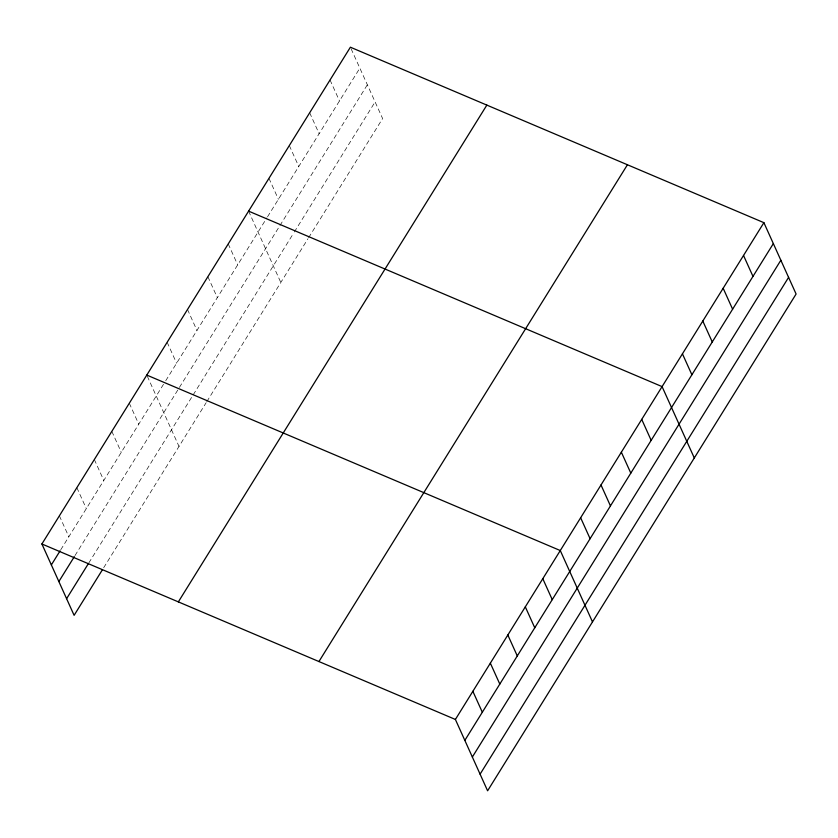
<?xml version="1.0" encoding="UTF-8"?>
<svg xmlns="http://www.w3.org/2000/svg" width="838" height="838" viewBox="0 0 838 838"><rect width="100%" height="100%" fill="white"/><g stroke="black" fill="none" stroke-linecap="round" stroke-linejoin="round"><path stroke-width="0.63" stroke-dasharray="4.19 3.14" d="M60.765 549.759L165.065 381.793M165.746 380.703L266.872 217.859M267.552 216.77L359.848 68.129M75.001 555.563L367.358 84.764M88.797 562.958L191.85 397.003M193.211 394.813L293.656 233.058M294.337 231.969L375.099 101.911M103.703 567.693L206.148 402.701M206.829 401.612L307.955 238.767M308.635 237.678L382.61 118.546L350.399 47.2M330.036 79.987L339.484 100.916M309.672 112.774L319.131 133.703M289.32 145.561L298.768 166.49M268.956 178.347L278.405 199.276M248.593 211.134L280.814 282.479M228.229 243.921L237.688 264.85M207.876 276.708L217.325 297.647M187.513 309.494L196.961 330.434M167.15 342.281L176.598 363.221M147.31 376.241L179.007 446.424M129.303 403.225L138.762 424.154M111.831 431.371L121.28 452.311M94.348 459.528L103.797 480.457M76.866 487.674L86.314 508.614M59.383 515.831L68.831 536.76"/><path stroke-width="1.26" d="M41.9 543.977L350.399 47.2L763.889 222.667L796.1 294.023L487.601 790.8L455.39 719.454L41.9 543.977L74.111 615.333L102.351 569.85M51.348 564.917L60.095 550.838M58.859 581.551L74.331 556.652M66.6 598.688L88.116 564.047M178.347 601.883L486.847 105.106M318.932 661.549L627.432 164.761M455.39 719.454L763.889 222.667M464.839 740.383L773.338 243.607M472.349 757.028L780.848 260.241M480.09 774.165L788.589 277.378M248.593 211.134L662.083 386.611L694.293 457.957M146.786 375.078L560.276 550.545L592.487 621.901M743.526 255.454L752.974 276.393M723.163 288.251L732.611 309.18M702.799 321.038L712.258 341.967M682.436 353.825L691.895 374.754M641.719 419.398L651.168 440.327M621.356 452.185L630.805 473.114M600.993 484.972L610.452 505.901M580.64 517.758L590.088 538.687M542.794 578.702L552.242 599.631M525.311 606.848L534.759 627.788M507.828 635.005L517.287 655.934M490.345 663.151L499.804 684.08M472.862 691.308L482.321 712.237"/></g></svg>
